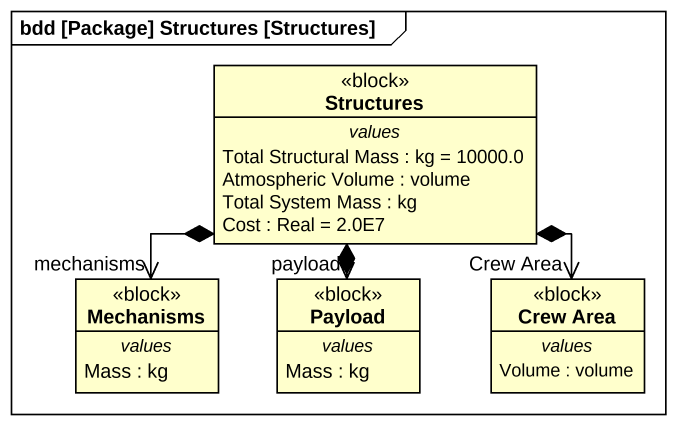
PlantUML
@startuml
mainframe bdd [Package] Structures [Structures]
hide circle
hide empty members
class Structures <<block>> {
  -- values --
  Total Structural Mass : kg = 10000.0
  Atmospheric Volume : volume
  Total System Mass : kg
  Cost : Real = 2.0E7
}
class Mechanisms <<block>> {
  -- values --
  Mass : kg
}
class Payload <<block>> {
  -- values --
  Mass : kg
}
class "Crew Area" as Crew_Area <<block>> {
  -- values --
  Volume : volume
}
Structures *--> "mechanisms" Mechanisms
Structures *--> "payload" Payload
Structures *--> "Crew Area" Crew_Area
@enduml
